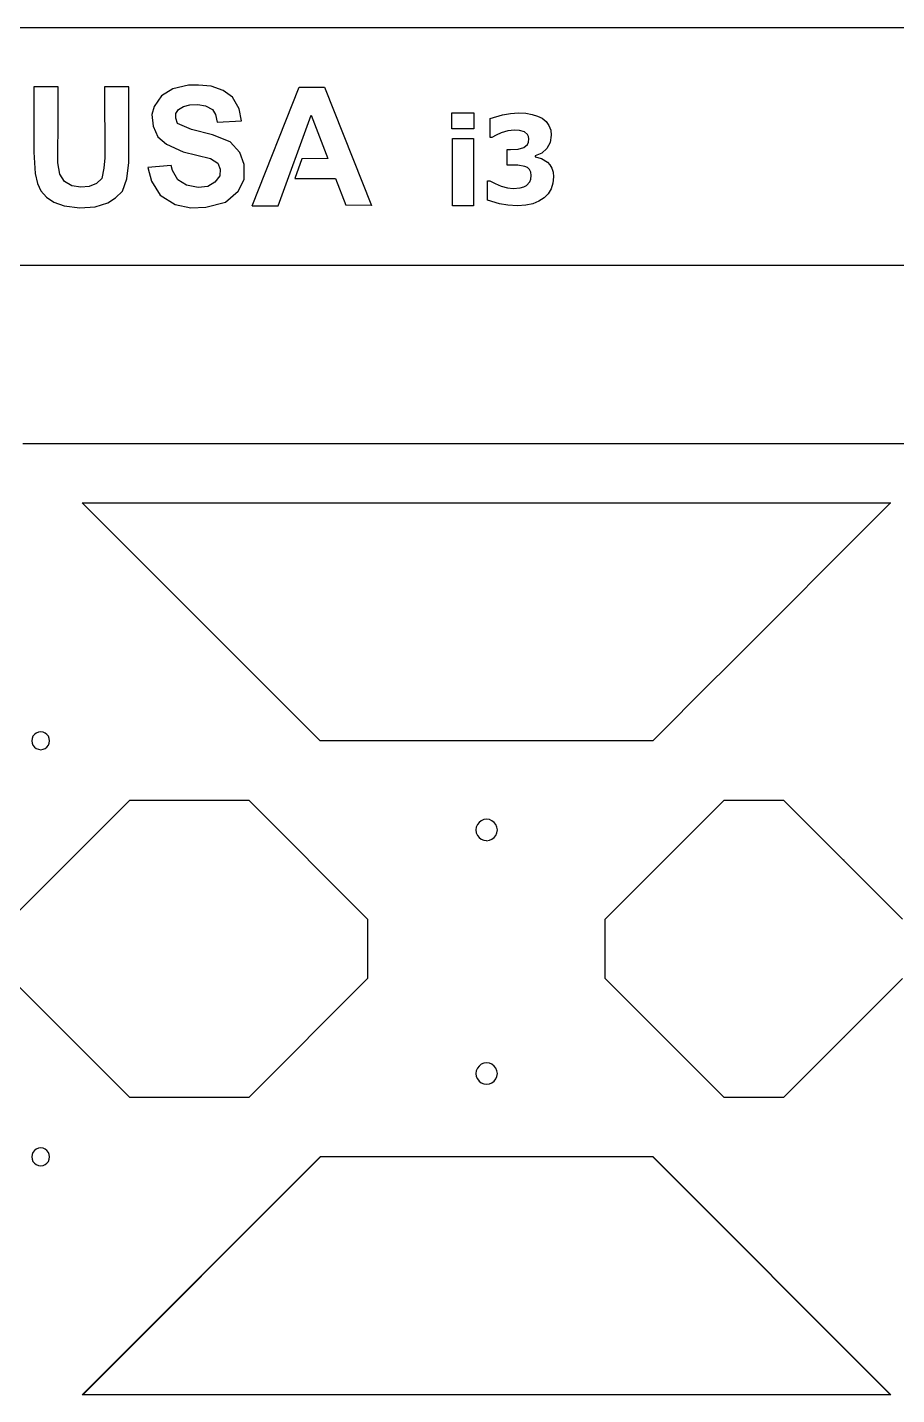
# Model space of a CAD drawing. Extents: x -200 to 421, y -75 to 295.
# Drawn here: x -107.5 to 38.7, y 65 to 295 of the extents above; entities that cross this region are included whole.
import ezdxf

# ---------------------------------------------------------------- set-up
doc = ezdxf.new("R2010")
doc.units = 0
doc.layers.get('0').update_dxf_attribs({"linetype": 'CONTINUOUS'})

# ---------------------------------------------------------------- blocks, each defined once
blk = doc.blocks.new('BLOCK_2')
at = {"color": 7}
blk.add_lwpolyline([(-2.23, 105.03), (-2.3, 105.03)], dxfattribs=at)
blk = doc.blocks.new('BLOCK_3')
at = {"color": 7}
blk.add_lwpolyline([(37.77, 65.03), (37.7, 65.03)], dxfattribs=at)
blk = doc.blocks.new('BLOCK_4')
at = {"color": 7}
blk.add_lwpolyline([(-58.23, 105.03), (-98.23, 65.03)], dxfattribs=at)
blk = doc.blocks.new('BLOCK_5')
at = {"color": 7}
blk.add_lwpolyline([(-2.23, 105.03), (37.77, 65.03)], dxfattribs=at)
blk = doc.blocks.new('BLOCK_6')
at = {"color": 7}
blk.add_lwpolyline([(-2.3, 105.03), (37.7, 65.03)], dxfattribs=at)
blk = doc.blocks.new('BLOCK_7')
at = {"color": 7}
blk.add_lwpolyline([(-58.3, 105.03), (-98.3, 65.03)], dxfattribs=at)
blk = doc.blocks.new('BLOCK_8')
at = {"color": 7}
blk.add_lwpolyline([(-98.23, 65.03), (-98.3, 65.03)], dxfattribs=at)
blk = doc.blocks.new('BLOCK_9')
at = {"color": 7}
blk.add_lwpolyline([(-58.23, 105.03), (-58.3, 105.03)], dxfattribs=at)
blk = doc.blocks.new('BLOCK_12')
at = {"color": 7}
blk.add_lwpolyline([(-195.23, 295.03), (164.77, 295.03)], dxfattribs=at)
blk = doc.blocks.new('BLOCK_22')
at = {"color": 7}
blk.add_lwpolyline([(-140.23, 255.03), (109.77, 255.03)], dxfattribs=at)
blk = doc.blocks.new('BLOCK_32')
at = {"color": 7}
blk.add_lwpolyline([(29.77, 155.03), (29.77, 154.96)], dxfattribs=at)
blk = doc.blocks.new('BLOCK_517')
at = {"color": 7}
blk.add_lwpolyline([(-29.36, 120.6), (-29.8, 120.78)], dxfattribs=at)
blk = doc.blocks.new('BLOCK_518')
at = {"color": 7}
blk.add_lwpolyline([(-29.8, 120.78), (-30.26, 120.84)], dxfattribs=at)
blk = doc.blocks.new('BLOCK_519')
at = {"color": 7}
blk.add_lwpolyline([(-32, 118.58), (-31.82, 118.14)], dxfattribs=at)
blk = doc.blocks.new('BLOCK_520')
at = {"color": 7}
blk.add_lwpolyline([(-31.53, 117.77), (-31.16, 117.48)], dxfattribs=at)
blk = doc.blocks.new('BLOCK_521')
at = {"color": 7}
blk.add_lwpolyline([(-28.46, 119.04), (-28.52, 119.51)], dxfattribs=at)
blk = doc.blocks.new('BLOCK_522')
at = {"color": 7}
blk.add_lwpolyline([(-30.26, 120.84), (-30.3, 120.84)], dxfattribs=at)
blk = doc.blocks.new('BLOCK_523')
at = {"color": 7}
blk.add_lwpolyline([(-30.73, 120.78), (-31.16, 120.6)], dxfattribs=at)
blk = doc.blocks.new('BLOCK_524')
at = {"color": 7}
blk.add_lwpolyline([(-31.53, 120.31), (-31.82, 119.94)], dxfattribs=at)
blk = doc.blocks.new('BLOCK_525')
at = {"color": 7}
blk.add_lwpolyline([(-31.82, 119.94), (-32, 119.51)], dxfattribs=at)
blk = doc.blocks.new('BLOCK_526')
at = {"color": 7}
blk.add_lwpolyline([(-28.99, 120.31), (-29.36, 120.6)], dxfattribs=at)
blk = doc.blocks.new('BLOCK_527')
at = {"color": 7}
blk.add_lwpolyline([(-28.52, 119.51), (-28.7, 119.94)], dxfattribs=at)
blk = doc.blocks.new('BLOCK_528')
at = {"color": 7}
blk.add_lwpolyline([(-31.16, 117.48), (-30.73, 117.3)], dxfattribs=at)
blk = doc.blocks.new('BLOCK_529')
at = {"color": 7}
blk.add_lwpolyline([(-30.26, 117.24), (-29.8, 117.3)], dxfattribs=at)
blk = doc.blocks.new('BLOCK_530')
at = {"color": 7}
blk.add_lwpolyline([(-29.8, 117.3), (-29.36, 117.48)], dxfattribs=at)
blk = doc.blocks.new('BLOCK_531')
at = {"color": 7}
blk.add_lwpolyline([(-29.36, 117.48), (-28.99, 117.77)], dxfattribs=at)
blk = doc.blocks.new('BLOCK_532')
at = {"color": 7}
blk.add_lwpolyline([(-28.52, 118.58), (-28.46, 119.04)], dxfattribs=at)
blk = doc.blocks.new('BLOCK_647')
at = {"color": 7}
blk.add_lwpolyline([(-32.49, 265.03), (-36.01, 265.03)], dxfattribs=at)
blk = doc.blocks.new('BLOCK_648')
at = {"color": 7}
blk.add_lwpolyline([(-36.01, 265.03), (-36.01, 276.33)], dxfattribs=at)
blk = doc.blocks.new('BLOCK_649')
at = {"color": 7}
blk.add_lwpolyline([(-36.01, 276.33), (-32.49, 276.33)], dxfattribs=at)
blk = doc.blocks.new('BLOCK_650')
at = {"color": 7}
blk.add_lwpolyline([(-32.49, 276.33), (-32.49, 265.03)], dxfattribs=at)
blk = doc.blocks.new('BLOCK_651')
at = {"color": 7}
blk.add_lwpolyline([(-32.39, 277.94), (-36.11, 277.94)], dxfattribs=at)
blk = doc.blocks.new('BLOCK_652')
at = {"color": 7}
blk.add_lwpolyline([(-36.11, 277.94), (-36.11, 280.68)], dxfattribs=at)
blk = doc.blocks.new('BLOCK_653')
at = {"color": 7}
blk.add_lwpolyline([(-36.11, 280.68), (-32.39, 280.68)], dxfattribs=at)
blk = doc.blocks.new('BLOCK_654')
at = {"color": 7}
blk.add_lwpolyline([(-32.39, 280.68), (-32.39, 277.94)], dxfattribs=at)
blk = doc.blocks.new('BLOCK_655')
at = {"color": 7}
blk.add_lwpolyline([(-18.99, 269.88), (-19.1, 268.83)], dxfattribs=at)
blk = doc.blocks.new('BLOCK_656')
at = {"color": 7}
blk.add_lwpolyline([(-19.1, 268.83), (-19.4, 267.88)], dxfattribs=at)
blk = doc.blocks.new('BLOCK_657')
at = {"color": 7}
blk.add_lwpolyline([(-19.4, 267.88), (-19.9, 267.04)], dxfattribs=at)
blk = doc.blocks.new('BLOCK_658')
at = {"color": 7}
blk.add_lwpolyline([(-19.9, 267.04), (-20.59, 266.34)], dxfattribs=at)
blk = doc.blocks.new('BLOCK_659')
at = {"color": 7}
blk.add_lwpolyline([(-20.59, 266.34), (-21.46, 265.78)], dxfattribs=at)
blk = doc.blocks.new('BLOCK_660')
at = {"color": 7}
blk.add_lwpolyline([(-21.46, 265.78), (-22.46, 265.37)], dxfattribs=at)
blk = doc.blocks.new('BLOCK_661')
at = {"color": 7}
blk.add_lwpolyline([(-22.46, 265.37), (-23.65, 265.12)], dxfattribs=at)
blk = doc.blocks.new('BLOCK_662')
at = {"color": 7}
blk.add_lwpolyline([(-23.65, 265.12), (-25.07, 265.03)], dxfattribs=at)
blk = doc.blocks.new('BLOCK_663')
at = {"color": 7}
blk.add_lwpolyline([(-25.07, 265.03), (-26.7, 265.11)], dxfattribs=at)
blk = doc.blocks.new('BLOCK_664')
at = {"color": 7}
blk.add_lwpolyline([(-26.7, 265.11), (-28.07, 265.33)], dxfattribs=at)
blk = doc.blocks.new('BLOCK_665')
at = {"color": 7}
blk.add_lwpolyline([(-28.07, 265.33), (-30.11, 265.98)], dxfattribs=at)
blk = doc.blocks.new('BLOCK_666')
at = {"color": 7}
blk.add_lwpolyline([(-30.11, 265.98), (-30.11, 269.23)], dxfattribs=at)
blk = doc.blocks.new('BLOCK_667')
at = {"color": 7}
blk.add_lwpolyline([(-30.11, 269.23), (-29.75, 269.23)], dxfattribs=at)
blk = doc.blocks.new('BLOCK_668')
at = {"color": 7}
blk.add_lwpolyline([(-29.75, 269.23), (-28.85, 268.74)], dxfattribs=at)
blk = doc.blocks.new('BLOCK_669')
at = {"color": 7}
blk.add_lwpolyline([(-28.85, 268.74), (-27.81, 268.32)], dxfattribs=at)
blk = doc.blocks.new('BLOCK_670')
at = {"color": 7}
blk.add_lwpolyline([(-27.81, 268.32), (-26.75, 268.04)], dxfattribs=at)
blk = doc.blocks.new('BLOCK_671')
at = {"color": 7}
blk.add_lwpolyline([(-26.75, 268.04), (-25.78, 267.94)], dxfattribs=at)
blk = doc.blocks.new('BLOCK_672')
at = {"color": 7}
blk.add_lwpolyline([(-25.78, 267.94), (-24.6, 268.04)], dxfattribs=at)
blk = doc.blocks.new('BLOCK_673')
at = {"color": 7}
blk.add_lwpolyline([(-24.6, 268.04), (-24.01, 268.19)], dxfattribs=at)
blk = doc.blocks.new('BLOCK_674')
at = {"color": 7}
blk.add_lwpolyline([(-24.01, 268.19), (-23.53, 268.45)], dxfattribs=at)
blk = doc.blocks.new('BLOCK_675')
at = {"color": 7}
blk.add_lwpolyline([(-23.53, 268.45), (-22.98, 269.07)], dxfattribs=at)
blk = doc.blocks.new('BLOCK_676')
at = {"color": 7}
blk.add_lwpolyline([(-22.98, 269.07), (-22.83, 269.52)], dxfattribs=at)
blk = doc.blocks.new('BLOCK_677')
at = {"color": 7}
blk.add_lwpolyline([(-22.83, 269.52), (-22.78, 270.11)], dxfattribs=at)
blk = doc.blocks.new('BLOCK_678')
at = {"color": 7}
blk.add_lwpolyline([(-22.78, 270.11), (-22.85, 270.7)], dxfattribs=at)
blk = doc.blocks.new('BLOCK_679')
at = {"color": 7}
blk.add_lwpolyline([(-22.85, 270.7), (-23.07, 271.13)], dxfattribs=at)
blk = doc.blocks.new('BLOCK_680')
at = {"color": 7}
blk.add_lwpolyline([(-23.07, 271.13), (-23.41, 271.44)], dxfattribs=at)
blk = doc.blocks.new('BLOCK_681')
at = {"color": 7}
blk.add_lwpolyline([(-23.41, 271.44), (-23.84, 271.65)], dxfattribs=at)
blk = doc.blocks.new('BLOCK_682')
at = {"color": 7}
blk.add_lwpolyline([(-23.84, 271.65), (-25, 271.84)], dxfattribs=at)
blk = doc.blocks.new('BLOCK_683')
at = {"color": 7}
blk.add_lwpolyline([(-25, 271.84), (-26.19, 271.86)], dxfattribs=at)
blk = doc.blocks.new('BLOCK_684')
at = {"color": 7}
blk.add_lwpolyline([(-26.19, 271.86), (-26.83, 271.86)], dxfattribs=at)
blk = doc.blocks.new('BLOCK_685')
at = {"color": 7}
blk.add_lwpolyline([(-26.83, 271.86), (-26.83, 274.5)], dxfattribs=at)
blk = doc.blocks.new('BLOCK_686')
at = {"color": 7}
blk.add_lwpolyline([(-26.83, 274.5), (-26.24, 274.5)], dxfattribs=at)
blk = doc.blocks.new('BLOCK_687')
at = {"color": 7}
blk.add_lwpolyline([(-26.24, 274.5), (-24.98, 274.56)], dxfattribs=at)
blk = doc.blocks.new('BLOCK_688')
at = {"color": 7}
blk.add_lwpolyline([(-24.98, 274.56), (-24, 274.8)], dxfattribs=at)
blk = doc.blocks.new('BLOCK_689')
at = {"color": 7}
blk.add_lwpolyline([(-24, 274.8), (-23.37, 275.33)], dxfattribs=at)
blk = doc.blocks.new('BLOCK_690')
at = {"color": 7}
blk.add_lwpolyline([(-23.37, 275.33), (-23.2, 275.74)], dxfattribs=at)
blk = doc.blocks.new('BLOCK_691')
at = {"color": 7}
blk.add_lwpolyline([(-23.2, 275.74), (-23.15, 276.26)], dxfattribs=at)
blk = doc.blocks.new('BLOCK_692')
at = {"color": 7}
blk.add_lwpolyline([(-23.15, 276.26), (-23.2, 276.67)], dxfattribs=at)
blk = doc.blocks.new('BLOCK_693')
at = {"color": 7}
blk.add_lwpolyline([(-23.2, 276.67), (-23.36, 277)], dxfattribs=at)
blk = doc.blocks.new('BLOCK_694')
at = {"color": 7}
blk.add_lwpolyline([(-23.36, 277), (-23.88, 277.45)], dxfattribs=at)
blk = doc.blocks.new('BLOCK_695')
at = {"color": 7}
blk.add_lwpolyline([(-23.88, 277.45), (-24.73, 277.69)], dxfattribs=at)
blk = doc.blocks.new('BLOCK_696')
at = {"color": 7}
blk.add_lwpolyline([(-24.73, 277.69), (-25.55, 277.75)], dxfattribs=at)
blk = doc.blocks.new('BLOCK_697')
at = {"color": 7}
blk.add_lwpolyline([(-25.55, 277.75), (-26.68, 277.62)], dxfattribs=at)
blk = doc.blocks.new('BLOCK_698')
at = {"color": 7}
blk.add_lwpolyline([(-26.68, 277.62), (-27.8, 277.29)], dxfattribs=at)
blk = doc.blocks.new('BLOCK_699')
at = {"color": 7}
blk.add_lwpolyline([(-27.8, 277.29), (-28.68, 276.87)], dxfattribs=at)
blk = doc.blocks.new('BLOCK_700')
at = {"color": 7}
blk.add_lwpolyline([(-28.68, 276.87), (-29.36, 276.48)], dxfattribs=at)
blk = doc.blocks.new('BLOCK_701')
at = {"color": 7}
blk.add_lwpolyline([(-29.36, 276.48), (-29.68, 276.48)], dxfattribs=at)
blk = doc.blocks.new('BLOCK_702')
at = {"color": 7}
blk.add_lwpolyline([(-29.68, 276.48), (-29.68, 279.69)], dxfattribs=at)
blk = doc.blocks.new('BLOCK_703')
at = {"color": 7}
blk.add_lwpolyline([(-29.68, 279.69), (-27.59, 280.33)], dxfattribs=at)
blk = doc.blocks.new('BLOCK_704')
at = {"color": 7}
blk.add_lwpolyline([(-27.59, 280.33), (-26.26, 280.56)], dxfattribs=at)
blk = doc.blocks.new('BLOCK_705')
at = {"color": 7}
blk.add_lwpolyline([(-26.26, 280.56), (-24.91, 280.63)], dxfattribs=at)
blk = doc.blocks.new('BLOCK_706')
at = {"color": 7}
blk.add_lwpolyline([(-24.91, 280.63), (-23.66, 280.58)], dxfattribs=at)
blk = doc.blocks.new('BLOCK_707')
at = {"color": 7}
blk.add_lwpolyline([(-23.66, 280.58), (-22.59, 280.4)], dxfattribs=at)
blk = doc.blocks.new('BLOCK_708')
at = {"color": 7}
blk.add_lwpolyline([(-22.59, 280.4), (-21.68, 280.12)], dxfattribs=at)
blk = doc.blocks.new('BLOCK_709')
at = {"color": 7}
blk.add_lwpolyline([(-21.68, 280.12), (-20.92, 279.73)], dxfattribs=at)
blk = doc.blocks.new('BLOCK_710')
at = {"color": 7}
blk.add_lwpolyline([(-20.92, 279.73), (-20.25, 279.19)], dxfattribs=at)
blk = doc.blocks.new('BLOCK_711')
at = {"color": 7}
blk.add_lwpolyline([(-20.25, 279.19), (-19.77, 278.53)], dxfattribs=at)
blk = doc.blocks.new('BLOCK_712')
at = {"color": 7}
blk.add_lwpolyline([(-19.77, 278.53), (-19.48, 277.75)], dxfattribs=at)
blk = doc.blocks.new('BLOCK_713')
at = {"color": 7}
blk.add_lwpolyline([(-19.48, 277.75), (-19.39, 276.88)], dxfattribs=at)
blk = doc.blocks.new('BLOCK_714')
at = {"color": 7}
blk.add_lwpolyline([(-19.39, 276.88), (-19.57, 275.68)], dxfattribs=at)
blk = doc.blocks.new('BLOCK_715')
at = {"color": 7}
blk.add_lwpolyline([(-19.57, 275.68), (-20.13, 274.65)], dxfattribs=at)
blk = doc.blocks.new('BLOCK_716')
at = {"color": 7}
blk.add_lwpolyline([(-20.13, 274.65), (-20.98, 273.85)], dxfattribs=at)
blk = doc.blocks.new('BLOCK_717')
at = {"color": 7}
blk.add_lwpolyline([(-20.98, 273.85), (-22.07, 273.4)], dxfattribs=at)
blk = doc.blocks.new('BLOCK_718')
at = {"color": 7}
blk.add_lwpolyline([(-22.07, 273.4), (-22.07, 273.26)], dxfattribs=at)
blk = doc.blocks.new('BLOCK_719')
at = {"color": 7}
blk.add_lwpolyline([(-22.07, 273.26), (-21.03, 272.99)], dxfattribs=at)
blk = doc.blocks.new('BLOCK_720')
at = {"color": 7}
blk.add_lwpolyline([(-21.03, 272.99), (-20.04, 272.37)], dxfattribs=at)
blk = doc.blocks.new('BLOCK_721')
at = {"color": 7}
blk.add_lwpolyline([(-20.04, 272.37), (-19.63, 271.92)], dxfattribs=at)
blk = doc.blocks.new('BLOCK_722')
at = {"color": 7}
blk.add_lwpolyline([(-19.63, 271.92), (-19.29, 271.36)], dxfattribs=at)
blk = doc.blocks.new('BLOCK_723')
at = {"color": 7}
blk.add_lwpolyline([(-19.29, 271.36), (-19.07, 270.68)], dxfattribs=at)
blk = doc.blocks.new('BLOCK_724')
at = {"color": 7}
blk.add_lwpolyline([(-19.07, 270.68), (-18.99, 269.88)], dxfattribs=at)
blk = doc.blocks.new('BLOCK_2034')
at = {"color": 7}
blk.add_lwpolyline([(-106.8, 175.03), (-106.75, 174.65)], dxfattribs=at)
blk = doc.blocks.new('BLOCK_2035')
at = {"color": 7}
blk.add_lwpolyline([(-106.05, 173.74), (-105.69, 173.59)], dxfattribs=at)
blk = doc.blocks.new('BLOCK_2036')
at = {"color": 7}
blk.add_lwpolyline([(-105.69, 173.59), (-105.3, 173.53)], dxfattribs=at)
blk = doc.blocks.new('BLOCK_2048')
at = {"color": 7}
blk.add_lwpolyline([(-106.6, 105.78), (-106.75, 105.42)], dxfattribs=at)
blk = doc.blocks.new('BLOCK_2050')
at = {"color": 7}
blk.add_lwpolyline([(-98.3, 215.03), (37.7, 215.03)], dxfattribs=at)
blk = doc.blocks.new('BLOCK_2060')
at = {"color": 7}
blk.add_lwpolyline([(-106.8, 105.03), (-106.75, 104.65)], dxfattribs=at)
blk = doc.blocks.new('BLOCK_2061')
at = {"color": 7}
blk.add_lwpolyline([(-106.75, 104.65), (-106.6, 104.28)], dxfattribs=at)
blk = doc.blocks.new('BLOCK_2064')
at = {"color": 7}
blk.add_lwpolyline([(-103.85, 175.42), (-104, 175.78)], dxfattribs=at)
blk = doc.blocks.new('BLOCK_2065')
at = {"color": 7}
blk.add_lwpolyline([(-104, 175.78), (-104.24, 176.1)], dxfattribs=at)
blk = doc.blocks.new('BLOCK_2070')
at = {"color": 7}
blk.add_lwpolyline([(-106.36, 176.1), (-106.6, 175.78)], dxfattribs=at)
blk = doc.blocks.new('BLOCK_2071')
at = {"color": 7}
blk.add_lwpolyline([(-106.6, 175.78), (-106.75, 175.42)], dxfattribs=at)
blk = doc.blocks.new('BLOCK_2072')
at = {"color": 7}
blk.add_lwpolyline([(-106.75, 175.42), (-106.8, 175.03)], dxfattribs=at)
blk = doc.blocks.new('BLOCK_2073')
at = {"color": 7}
blk.add_lwpolyline([(-104, 104.28), (-103.85, 104.65)], dxfattribs=at)
blk = doc.blocks.new('BLOCK_2081')
at = {"color": 7}
blk.add_lwpolyline([(-104.24, 173.97), (-104, 174.28)], dxfattribs=at)
blk = doc.blocks.new('BLOCK_2082')
at = {"color": 7}
blk.add_lwpolyline([(-104, 174.28), (-103.85, 174.65)], dxfattribs=at)
blk = doc.blocks.new('BLOCK_2086')
at = {"color": 7}
blk.add_lwpolyline([(-105.3, 103.53), (-104.91, 103.59)], dxfattribs=at)
blk = doc.blocks.new('BLOCK_2087')
at = {"color": 7}
blk.add_lwpolyline([(-50.3, 145.03), (-50.3, 135.03)], dxfattribs=at)
blk = doc.blocks.new('BLOCK_2092')
at = {"color": 7}
blk.add_lwpolyline([(-105.69, 103.59), (-105.3, 103.53)], dxfattribs=at)
blk = doc.blocks.new('BLOCK_2112')
at = {"color": 7}
blk.add_lwpolyline([(-104.55, 176.33), (-104.91, 176.48)], dxfattribs=at)
blk = doc.blocks.new('BLOCK_2114')
at = {"color": 7}
blk.add_lwpolyline([(-108.3, 225.03), (47.7, 225.03)], dxfattribs=at)
blk = doc.blocks.new('BLOCK_2115')
at = {"color": 7}
blk.add_lwpolyline([(-106.36, 173.97), (-106.05, 173.74)], dxfattribs=at)
blk = doc.blocks.new('BLOCK_2136')
at = {"color": 7}
blk.add_lwpolyline([(-70.3, 165.03), (-50.3, 145.03)], dxfattribs=at)
blk = doc.blocks.new('BLOCK_2149')
at = {"color": 7}
blk.add_lwpolyline([(-104.55, 173.74), (-104.24, 173.97)], dxfattribs=at)
blk = doc.blocks.new('BLOCK_2163')
at = {"color": 7}
blk.add_lwpolyline([(-106.05, 103.74), (-105.69, 103.59)], dxfattribs=at)
blk = doc.blocks.new('BLOCK_2171')
at = {"color": 7}
blk.add_lwpolyline([(-103.85, 105.42), (-104, 105.78)], dxfattribs=at)
blk = doc.blocks.new('BLOCK_2176')
at = {"color": 7}
blk.add_lwpolyline([(-103.85, 174.65), (-103.8, 175.03)], dxfattribs=at)
blk = doc.blocks.new('BLOCK_2178')
at = {"color": 7}
blk.add_lwpolyline([(-70.3, 115.03), (-90.3, 115.03)], dxfattribs=at)
blk = doc.blocks.new('BLOCK_2179')
at = {"color": 7}
blk.add_lwpolyline([(-106.75, 105.42), (-106.8, 105.03)], dxfattribs=at)
blk = doc.blocks.new('BLOCK_2185')
at = {"color": 7}
blk.add_lwpolyline([(-104.91, 103.59), (-104.55, 103.74)], dxfattribs=at)
blk = doc.blocks.new('BLOCK_2186')
at = {"color": 7}
blk.add_lwpolyline([(-104.55, 103.74), (-104.24, 103.97)], dxfattribs=at)
blk = doc.blocks.new('BLOCK_2187')
at = {"color": 7}
blk.add_lwpolyline([(-104.24, 103.97), (-104, 104.28)], dxfattribs=at)
blk = doc.blocks.new('BLOCK_2200')
at = {"color": 7}
blk.add_lwpolyline([(-106.36, 103.97), (-106.05, 103.74)], dxfattribs=at)
blk = doc.blocks.new('BLOCK_2204')
at = {"color": 7}
blk.add_lwpolyline([(-103.8, 105.03), (-103.85, 105.42)], dxfattribs=at)
blk = doc.blocks.new('BLOCK_2205')
at = {"color": 7}
blk.add_lwpolyline([(-104.24, 106.1), (-104.55, 106.33)], dxfattribs=at)
blk = doc.blocks.new('BLOCK_2207')
at = {"color": 7}
blk.add_lwpolyline([(-104.91, 106.48), (-105.3, 106.53)], dxfattribs=at)
blk = doc.blocks.new('BLOCK_2221')
at = {"color": 7}
blk.add_lwpolyline([(-105.69, 106.48), (-106.05, 106.33)], dxfattribs=at)
blk = doc.blocks.new('BLOCK_2222')
at = {"color": 7}
blk.add_lwpolyline([(-106.05, 106.33), (-106.36, 106.1)], dxfattribs=at)
blk = doc.blocks.new('BLOCK_2226')
at = {"color": 7}
blk.add_lwpolyline([(-30.3, 117.25), (-30.26, 117.24)], dxfattribs=at)
blk = doc.blocks.new('BLOCK_2232')
at = {"color": 7}
blk.add_lwpolyline([(-30.73, 158.28), (-30.3, 158.23)], dxfattribs=at)
blk = doc.blocks.new('BLOCK_2233')
at = {"color": 7}
blk.add_lwpolyline([(-28.52, 159.56), (-28.46, 160.02)], dxfattribs=at)
blk = doc.blocks.new('BLOCK_2234')
at = {"color": 7}
blk.add_lwpolyline([(-31.53, 161.29), (-31.82, 160.92)], dxfattribs=at)
blk = doc.blocks.new('BLOCK_2235')
at = {"color": 7}
blk.add_lwpolyline([(-31.82, 160.92), (-32, 160.49)], dxfattribs=at)
blk = doc.blocks.new('BLOCK_2236')
at = {"color": 7}
blk.add_lwpolyline([(-31.82, 159.12), (-31.53, 158.75)], dxfattribs=at)
blk = doc.blocks.new('BLOCK_2237')
at = {"color": 7}
blk.add_lwpolyline([(-29.8, 161.76), (-30.26, 161.82)], dxfattribs=at)
blk = doc.blocks.new('BLOCK_2238')
at = {"color": 7}
blk.add_lwpolyline([(-30.3, 161.82), (-30.73, 161.76)], dxfattribs=at)
blk = doc.blocks.new('BLOCK_2358')
at = {"color": 7}
blk.add_lwpolyline([(9.7, 187.03), (7.7, 185.03)], dxfattribs=at)
blk = doc.blocks.new('BLOCK_2359')
at = {"color": 7}
blk.add_lwpolyline([(7.7, 185.03), (-2.3, 175.03)], dxfattribs=at)
blk = doc.blocks.new('BLOCK_2360')
at = {"color": 7}
blk.add_lwpolyline([(37.7, 215.03), (9.7, 187.03)], dxfattribs=at)
blk = doc.blocks.new('BLOCK_2361')
at = {"color": 7}
blk.add_lwpolyline([(-2.23, 175.03), (-2.3, 175.03)], dxfattribs=at)
blk = doc.blocks.new('BLOCK_2362')
at = {"color": 7}
blk.add_lwpolyline([(-2.3, 175.03), (-58.3, 175.03)], dxfattribs=at)
blk = doc.blocks.new('BLOCK_2363')
at = {"color": 7}
blk.add_lwpolyline([(-98.3, 215.03), (-58.3, 175.03)], dxfattribs=at)
blk = doc.blocks.new('BLOCK_2364')
at = {"color": 7}
blk.add_lwpolyline([(-50.3, 135.03), (-70.3, 115.03)], dxfattribs=at)
blk = doc.blocks.new('BLOCK_2365')
at = {"color": 7}
blk.add_lwpolyline([(-70.3, 165.03), (-70.23, 165.03)], dxfattribs=at)
blk = doc.blocks.new('BLOCK_2366')
at = {"color": 7}
blk.add_lwpolyline([(-110.3, 145.03), (-90.3, 165.03)], dxfattribs=at)
blk = doc.blocks.new('BLOCK_2367')
at = {"color": 7}
blk.add_lwpolyline([(-90.3, 165.03), (-70.3, 165.03)], dxfattribs=at)
blk = doc.blocks.new('BLOCK_2368')
at = {"color": 7}
blk.add_lwpolyline([(-90.3, 115.03), (-110.3, 135.03)], dxfattribs=at)
blk = doc.blocks.new('BLOCK_2370')
at = {"color": 7}
blk.add_lwpolyline([(-10.3, 135.03), (-10.3, 145.03)], dxfattribs=at)
blk = doc.blocks.new('BLOCK_2371')
at = {"color": 7}
blk.add_lwpolyline([(29.77, 154.96), (39.7, 145.03)], dxfattribs=at)
blk = doc.blocks.new('BLOCK_2372')
at = {"color": 7}
blk.add_lwpolyline([(19.7, 165.03), (29.77, 154.96)], dxfattribs=at)
blk = doc.blocks.new('BLOCK_2373')
at = {"color": 7}
blk.add_lwpolyline([(39.7, 135.03), (29.77, 125.11)], dxfattribs=at)
blk = doc.blocks.new('BLOCK_2374')
at = {"color": 7}
blk.add_lwpolyline([(9.7, 115.03), (-10.3, 135.03)], dxfattribs=at)
blk = doc.blocks.new('BLOCK_2375')
at = {"color": 7}
blk.add_lwpolyline([(-10.3, 145.03), (9.7, 165.03)], dxfattribs=at)
blk = doc.blocks.new('BLOCK_2376')
at = {"color": 7}
blk.add_lwpolyline([(29.77, 125.11), (19.7, 115.03)], dxfattribs=at)
blk = doc.blocks.new('BLOCK_2377')
at = {"color": 7}
blk.add_lwpolyline([(9.7, 165.03), (19.7, 165.03)], dxfattribs=at)
blk = doc.blocks.new('BLOCK_2378')
at = {"color": 7}
blk.add_lwpolyline([(29.77, 125.11), (29.77, 125.03)], dxfattribs=at)
blk = doc.blocks.new('BLOCK_2379')
at = {"color": 7}
blk.add_lwpolyline([(19.7, 115.03), (9.7, 115.03)], dxfattribs=at)
blk = doc.blocks.new('BLOCK_2380')
at = {"color": 7}
blk.add_lwpolyline([(37.7, 65.03), (-98.23, 65.03)], dxfattribs=at)
blk = doc.blocks.new('BLOCK_2381')
at = {"color": 7}
blk.add_lwpolyline([(-2.3, 105.03), (-58.23, 105.03)], dxfattribs=at)
blk = doc.blocks.new('BLOCK_2382')
at = {"color": 7}
blk.add_lwpolyline([(37.7, 215.03), (37.77, 215.03)], dxfattribs=at)
blk = doc.blocks.new('BLOCK_2446')
at = {"color": 7}
blk.add_lwpolyline([(-30.73, 161.76), (-31.16, 161.58)], dxfattribs=at)
blk = doc.blocks.new('BLOCK_2447')
at = {"color": 7}
blk.add_lwpolyline([(-28.99, 161.29), (-29.36, 161.58)], dxfattribs=at)
blk = doc.blocks.new('BLOCK_2448')
at = {"color": 7}
blk.add_lwpolyline([(-32.06, 160.02), (-32, 159.55)], dxfattribs=at)
blk = doc.blocks.new('BLOCK_2449')
at = {"color": 7}
blk.add_lwpolyline([(-31.16, 161.58), (-31.53, 161.29)], dxfattribs=at)
blk = doc.blocks.new('BLOCK_2450')
at = {"color": 7}
blk.add_lwpolyline([(-30.26, 161.82), (-30.3, 161.82)], dxfattribs=at)
blk = doc.blocks.new('BLOCK_2451')
at = {"color": 7}
blk.add_lwpolyline([(-32, 119.51), (-32.06, 119.04)], dxfattribs=at)
blk = doc.blocks.new('BLOCK_2452')
at = {"color": 7}
blk.add_lwpolyline([(-28.7, 118.14), (-28.52, 118.58)], dxfattribs=at)
blk = doc.blocks.new('BLOCK_2453')
at = {"color": 7}
blk.add_lwpolyline([(-28.99, 117.77), (-28.7, 118.14)], dxfattribs=at)
blk = doc.blocks.new('BLOCK_2454')
at = {"color": 7}
blk.add_lwpolyline([(-30.73, 117.3), (-30.3, 117.25)], dxfattribs=at)
blk = doc.blocks.new('BLOCK_2455')
at = {"color": 7}
blk.add_lwpolyline([(-28.7, 119.94), (-28.99, 120.31)], dxfattribs=at)
blk = doc.blocks.new('BLOCK_2456')
at = {"color": 7}
blk.add_lwpolyline([(-30.3, 158.23), (-30.26, 158.22)], dxfattribs=at)
blk = doc.blocks.new('BLOCK_2457')
at = {"color": 7}
blk.add_lwpolyline([(-31.16, 120.6), (-31.53, 120.31)], dxfattribs=at)
blk = doc.blocks.new('BLOCK_2458')
at = {"color": 7}
blk.add_lwpolyline([(-31.82, 118.14), (-31.53, 117.77)], dxfattribs=at)
blk = doc.blocks.new('BLOCK_2459')
at = {"color": 7}
blk.add_lwpolyline([(-32.06, 119.04), (-32, 118.58)], dxfattribs=at)
blk = doc.blocks.new('BLOCK_2460')
at = {"color": 7}
blk.add_lwpolyline([(-28.99, 158.75), (-28.7, 159.12)], dxfattribs=at)
blk = doc.blocks.new('BLOCK_2461')
at = {"color": 7}
blk.add_lwpolyline([(-29.36, 158.46), (-28.99, 158.75)], dxfattribs=at)
blk = doc.blocks.new('BLOCK_2462')
at = {"color": 7}
blk.add_lwpolyline([(-29.8, 158.28), (-29.36, 158.46)], dxfattribs=at)
blk = doc.blocks.new('BLOCK_2463')
at = {"color": 7}
blk.add_lwpolyline([(-30.26, 158.22), (-29.8, 158.28)], dxfattribs=at)
blk = doc.blocks.new('BLOCK_2464')
at = {"color": 7}
blk.add_lwpolyline([(-31.16, 158.46), (-30.73, 158.28)], dxfattribs=at)
blk = doc.blocks.new('BLOCK_2465')
at = {"color": 7}
blk.add_lwpolyline([(-31.53, 158.75), (-31.16, 158.46)], dxfattribs=at)
blk = doc.blocks.new('BLOCK_2466')
at = {"color": 7}
blk.add_lwpolyline([(-28.7, 160.92), (-28.99, 161.29)], dxfattribs=at)
blk = doc.blocks.new('BLOCK_2467')
at = {"color": 7}
blk.add_lwpolyline([(-28.52, 160.49), (-28.7, 160.92)], dxfattribs=at)
blk = doc.blocks.new('BLOCK_2468')
at = {"color": 7}
blk.add_lwpolyline([(-28.46, 160.02), (-28.52, 160.49)], dxfattribs=at)
blk = doc.blocks.new('BLOCK_2469')
at = {"color": 7}
blk.add_lwpolyline([(-29.36, 161.58), (-29.8, 161.76)], dxfattribs=at)
blk = doc.blocks.new('BLOCK_2470')
at = {"color": 7}
blk.add_lwpolyline([(-28.7, 159.12), (-28.52, 159.56)], dxfattribs=at)
blk = doc.blocks.new('BLOCK_2471')
at = {"color": 7}
blk.add_lwpolyline([(-30.3, 120.84), (-30.73, 120.78)], dxfattribs=at)
blk = doc.blocks.new('BLOCK_2472')
at = {"color": 7}
blk.add_lwpolyline([(-32, 160.49), (-32.06, 160.02)], dxfattribs=at)
blk = doc.blocks.new('BLOCK_2473')
at = {"color": 7}
blk.add_lwpolyline([(-32, 159.55), (-31.82, 159.12)], dxfattribs=at)
blk = doc.blocks.new('BLOCK_2474')
at = {"color": 7}
blk.add_lwpolyline([(-105.69, 176.48), (-106.05, 176.33)], dxfattribs=at)
blk = doc.blocks.new('BLOCK_2475')
at = {"color": 7}
blk.add_lwpolyline([(-106.05, 176.33), (-106.36, 176.1)], dxfattribs=at)
blk = doc.blocks.new('BLOCK_2477')
at = {"color": 7}
blk.add_lwpolyline([(-106.75, 174.65), (-106.6, 174.28)], dxfattribs=at)
blk = doc.blocks.new('BLOCK_2482')
at = {"color": 7}
blk.add_lwpolyline([(-104.91, 176.48), (-105.3, 176.53)], dxfattribs=at)
blk = doc.blocks.new('BLOCK_2485')
at = {"color": 7}
blk.add_lwpolyline([(-104.24, 176.1), (-104.55, 176.33)], dxfattribs=at)
blk = doc.blocks.new('BLOCK_2488')
at = {"color": 7}
blk.add_lwpolyline([(-106.6, 174.28), (-106.36, 173.97)], dxfattribs=at)
blk = doc.blocks.new('BLOCK_2489')
at = {"color": 7}
blk.add_lwpolyline([(-104.91, 173.59), (-104.55, 173.74)], dxfattribs=at)
blk = doc.blocks.new('BLOCK_2493')
at = {"color": 7}
blk.add_lwpolyline([(-105.3, 176.53), (-105.69, 176.48)], dxfattribs=at)
blk = doc.blocks.new('BLOCK_2497')
at = {"color": 7}
blk.add_lwpolyline([(-105.3, 173.53), (-104.91, 173.59)], dxfattribs=at)
blk = doc.blocks.new('BLOCK_2518')
at = {"color": 7}
blk.add_lwpolyline([(-103.8, 175.03), (-103.85, 175.42)], dxfattribs=at)
blk = doc.blocks.new('BLOCK_2541')
at = {"color": 7}
blk.add_lwpolyline([(-103.85, 104.65), (-103.8, 105.03)], dxfattribs=at)
blk = doc.blocks.new('BLOCK_2545')
at = {"color": 7}
blk.add_lwpolyline([(-105.3, 106.53), (-105.69, 106.48)], dxfattribs=at)
blk = doc.blocks.new('BLOCK_2549')
at = {"color": 7}
blk.add_lwpolyline([(-104, 105.78), (-104.24, 106.1)], dxfattribs=at)
blk = doc.blocks.new('BLOCK_2551')
at = {"color": 7}
blk.add_lwpolyline([(-106.36, 106.1), (-106.6, 105.78)], dxfattribs=at)
blk = doc.blocks.new('BLOCK_2556')
at = {"color": 7}
blk.add_lwpolyline([(-106.6, 104.28), (-106.36, 103.97)], dxfattribs=at)
blk = doc.blocks.new('BLOCK_2557')
at = {"color": 7}
blk.add_lwpolyline([(-104.55, 106.33), (-104.91, 106.48)], dxfattribs=at)
blk = doc.blocks.new('BLOCK_2638')
at = {"color": 7}
blk.add_lwpolyline([(-81.31, 274.09), (-76.74, 272.98)], dxfattribs=at)
blk = doc.blocks.new('BLOCK_2639')
at = {"color": 7}
blk.add_lwpolyline([(-76.74, 272.98), (-75.47, 272.21)], dxfattribs=at)
blk = doc.blocks.new('BLOCK_2640')
at = {"color": 7}
blk.add_lwpolyline([(-75.47, 272.21), (-75.12, 271.2)], dxfattribs=at)
blk = doc.blocks.new('BLOCK_2641')
at = {"color": 7}
blk.add_lwpolyline([(-75.12, 271.2), (-75.17, 270.03)], dxfattribs=at)
blk = doc.blocks.new('BLOCK_2642')
at = {"color": 7}
blk.add_lwpolyline([(-75.17, 270.03), (-75.98, 268.97)], dxfattribs=at)
blk = doc.blocks.new('BLOCK_2643')
at = {"color": 7}
blk.add_lwpolyline([(-75.98, 268.97), (-77.2, 268.26)], dxfattribs=at)
blk = doc.blocks.new('BLOCK_2644')
at = {"color": 7}
blk.add_lwpolyline([(-77.2, 268.26), (-78.82, 268.1)], dxfattribs=at)
blk = doc.blocks.new('BLOCK_2645')
at = {"color": 7}
blk.add_lwpolyline([(-78.82, 268.1), (-80.75, 268.46)], dxfattribs=at)
blk = doc.blocks.new('BLOCK_2646')
at = {"color": 7}
blk.add_lwpolyline([(-80.75, 268.46), (-82.22, 269.37)], dxfattribs=at)
blk = doc.blocks.new('BLOCK_2647')
at = {"color": 7}
blk.add_lwpolyline([(-82.22, 269.37), (-83.14, 270.95)], dxfattribs=at)
blk = doc.blocks.new('BLOCK_2648')
at = {"color": 7}
blk.add_lwpolyline([(-83.14, 270.95), (-83.34, 271.81)], dxfattribs=at)
blk = doc.blocks.new('BLOCK_2649')
at = {"color": 7}
blk.add_lwpolyline([(-83.34, 271.81), (-87.25, 271.45)], dxfattribs=at)
blk = doc.blocks.new('BLOCK_2663')
at = {"color": 7}
blk.add_lwpolyline([(-94.52, 273.08), (-94.65, 271.37)], dxfattribs=at)
blk = doc.blocks.new('BLOCK_2664')
at = {"color": 7}
blk.add_lwpolyline([(-94.65, 271.37), (-95.01, 269.63)], dxfattribs=at)
blk = doc.blocks.new('BLOCK_2665')
at = {"color": 7}
blk.add_lwpolyline([(-95.01, 269.63), (-95.92, 268.75)], dxfattribs=at)
blk = doc.blocks.new('BLOCK_2666')
at = {"color": 7}
blk.add_lwpolyline([(-95.92, 268.75), (-97.12, 268.24)], dxfattribs=at)
blk = doc.blocks.new('BLOCK_2667')
at = {"color": 7}
blk.add_lwpolyline([(-97.12, 268.24), (-98.56, 268.14)], dxfattribs=at)
blk = doc.blocks.new('BLOCK_2668')
at = {"color": 7}
blk.add_lwpolyline([(-98.56, 268.14), (-100.06, 268.38)], dxfattribs=at)
blk = doc.blocks.new('BLOCK_2669')
at = {"color": 7}
blk.add_lwpolyline([(-100.06, 268.38), (-101.28, 269.12)], dxfattribs=at)
blk = doc.blocks.new('BLOCK_2670')
at = {"color": 7}
blk.add_lwpolyline([(-101.28, 269.12), (-102.09, 270.34)], dxfattribs=at)
blk = doc.blocks.new('BLOCK_2671')
at = {"color": 7}
blk.add_lwpolyline([(-102.09, 270.34), (-102.41, 272.25)], dxfattribs=at)
blk = doc.blocks.new('BLOCK_2672')
at = {"color": 7}
blk.add_lwpolyline([(-102.41, 272.25), (-102.38, 280.21)], dxfattribs=at)
blk = doc.blocks.new('BLOCK_2673')
at = {"color": 7}
blk.add_lwpolyline([(-102.38, 280.21), (-102.38, 285.03)], dxfattribs=at)
blk = doc.blocks.new('BLOCK_2674')
at = {"color": 7}
blk.add_lwpolyline([(-102.38, 285.03), (-106.43, 285.03)], dxfattribs=at)
blk = doc.blocks.new('BLOCK_2675')
at = {"color": 7}
blk.add_lwpolyline([(-69.69, 265.01), (-61.82, 284.95)], dxfattribs=at)
blk = doc.blocks.new('BLOCK_2676')
at = {"color": 7}
blk.add_lwpolyline([(-76.39, 276.93), (-79.94, 277.85)], dxfattribs=at)
blk = doc.blocks.new('BLOCK_2677')
at = {"color": 7}
blk.add_lwpolyline([(-79.94, 277.85), (-82.27, 278.86)], dxfattribs=at)
blk = doc.blocks.new('BLOCK_2678')
at = {"color": 7}
blk.add_lwpolyline([(-82.27, 278.86), (-82.58, 279.78)], dxfattribs=at)
blk = doc.blocks.new('BLOCK_2679')
at = {"color": 7}
blk.add_lwpolyline([(-82.58, 279.78), (-82.57, 280.54)], dxfattribs=at)
blk = doc.blocks.new('BLOCK_2680')
at = {"color": 7}
blk.add_lwpolyline([(-82.57, 280.54), (-82.1, 281.24)], dxfattribs=at)
blk = doc.blocks.new('BLOCK_2681')
at = {"color": 7}
blk.add_lwpolyline([(-82.1, 281.24), (-81.25, 281.74)], dxfattribs=at)
blk = doc.blocks.new('BLOCK_2682')
at = {"color": 7}
blk.add_lwpolyline([(-81.25, 281.74), (-80.22, 282.01)], dxfattribs=at)
blk = doc.blocks.new('BLOCK_2683')
at = {"color": 7}
blk.add_lwpolyline([(-80.22, 282.01), (-78.84, 282.07)], dxfattribs=at)
blk = doc.blocks.new('BLOCK_2684')
at = {"color": 7}
blk.add_lwpolyline([(-78.84, 282.07), (-77.55, 281.86)], dxfattribs=at)
blk = doc.blocks.new('BLOCK_2685')
at = {"color": 7}
blk.add_lwpolyline([(-77.55, 281.86), (-76.4, 281.21)], dxfattribs=at)
blk = doc.blocks.new('BLOCK_2686')
at = {"color": 7}
blk.add_lwpolyline([(-76.4, 281.21), (-75.88, 280.36)], dxfattribs=at)
blk = doc.blocks.new('BLOCK_2687')
at = {"color": 7}
blk.add_lwpolyline([(-75.88, 280.36), (-75.58, 279.07)], dxfattribs=at)
blk = doc.blocks.new('BLOCK_2688')
at = {"color": 7}
blk.add_lwpolyline([(-75.58, 279.07), (-71.51, 279.32)], dxfattribs=at)
blk = doc.blocks.new('BLOCK_2689')
at = {"color": 7}
blk.add_lwpolyline([(-73.04, 283.28), (-74.61, 284.39)], dxfattribs=at)
blk = doc.blocks.new('BLOCK_2690')
at = {"color": 7}
blk.add_lwpolyline([(-74.61, 284.39), (-76.64, 285.16)], dxfattribs=at)
blk = doc.blocks.new('BLOCK_2691')
at = {"color": 7}
blk.add_lwpolyline([(-76.64, 285.16), (-78.77, 285.31)], dxfattribs=at)
blk = doc.blocks.new('BLOCK_2692')
at = {"color": 7}
blk.add_lwpolyline([(-78.77, 285.31), (-80.45, 285.31)], dxfattribs=at)
blk = doc.blocks.new('BLOCK_2693')
at = {"color": 7}
blk.add_lwpolyline([(-80.45, 285.31), (-83.09, 284.7)], dxfattribs=at)
blk = doc.blocks.new('BLOCK_2694')
at = {"color": 7}
blk.add_lwpolyline([(-83.09, 284.7), (-84.96, 283.53)], dxfattribs=at)
blk = doc.blocks.new('BLOCK_2695')
at = {"color": 7}
blk.add_lwpolyline([(-84.96, 283.53), (-86.18, 281.71)], dxfattribs=at)
blk = doc.blocks.new('BLOCK_2696')
at = {"color": 7}
blk.add_lwpolyline([(-86.18, 281.71), (-86.59, 280.39)], dxfattribs=at)
blk = doc.blocks.new('BLOCK_2697')
at = {"color": 7}
blk.add_lwpolyline([(-86.59, 280.39), (-86.38, 278.41)], dxfattribs=at)
blk = doc.blocks.new('BLOCK_2698')
at = {"color": 7}
blk.add_lwpolyline([(-86.38, 278.41), (-85.57, 276.63)], dxfattribs=at)
blk = doc.blocks.new('BLOCK_2699')
at = {"color": 7}
blk.add_lwpolyline([(-85.57, 276.63), (-84.15, 275.36)], dxfattribs=at)
blk = doc.blocks.new('BLOCK_2700')
at = {"color": 7}
blk.add_lwpolyline([(-84.15, 275.36), (-81.31, 274.09)], dxfattribs=at)
blk = doc.blocks.new('BLOCK_2701')
at = {"color": 7}
blk.add_lwpolyline([(-103.09, 265.63), (-101.35, 264.99)], dxfattribs=at)
blk = doc.blocks.new('BLOCK_2702')
at = {"color": 7}
blk.add_lwpolyline([(-101.35, 264.99), (-98.73, 264.65)], dxfattribs=at)
blk = doc.blocks.new('BLOCK_2703')
at = {"color": 7}
blk.add_lwpolyline([(-98.73, 264.65), (-96.12, 264.85)], dxfattribs=at)
blk = doc.blocks.new('BLOCK_2704')
at = {"color": 7}
blk.add_lwpolyline([(-96.12, 264.85), (-94.01, 265.51)], dxfattribs=at)
blk = doc.blocks.new('BLOCK_2705')
at = {"color": 7}
blk.add_lwpolyline([(-94.01, 265.51), (-92.69, 266.36)], dxfattribs=at)
blk = doc.blocks.new('BLOCK_2706')
at = {"color": 7}
blk.add_lwpolyline([(-92.69, 266.36), (-91.54, 267.49)], dxfattribs=at)
blk = doc.blocks.new('BLOCK_2707')
at = {"color": 7}
blk.add_lwpolyline([(-91.54, 267.49), (-90.8, 269.53)], dxfattribs=at)
blk = doc.blocks.new('BLOCK_2708')
at = {"color": 7}
blk.add_lwpolyline([(-90.8, 269.53), (-90.46, 272.3)], dxfattribs=at)
blk = doc.blocks.new('BLOCK_2709')
at = {"color": 7}
blk.add_lwpolyline([(-90.46, 272.3), (-90.46, 276.22)], dxfattribs=at)
blk = doc.blocks.new('BLOCK_2710')
at = {"color": 7}
blk.add_lwpolyline([(-90.46, 276.22), (-90.49, 285.03)], dxfattribs=at)
blk = doc.blocks.new('BLOCK_2711')
at = {"color": 7}
blk.add_lwpolyline([(-90.49, 285.03), (-94.55, 285.03)], dxfattribs=at)
blk = doc.blocks.new('BLOCK_2712')
at = {"color": 7}
blk.add_lwpolyline([(-94.55, 285.03), (-94.52, 273.08)], dxfattribs=at)
blk = doc.blocks.new('BLOCK_2736')
at = {"color": 7}
blk.add_lwpolyline([(-61.82, 284.95), (-57.56, 284.95)], dxfattribs=at)
blk = doc.blocks.new('BLOCK_2737')
at = {"color": 7}
blk.add_lwpolyline([(-57.56, 284.95), (-49.64, 265.06)], dxfattribs=at)
blk = doc.blocks.new('BLOCK_2738')
at = {"color": 7}
blk.add_lwpolyline([(-49.64, 265.06), (-53.95, 265.11)], dxfattribs=at)
blk = doc.blocks.new('BLOCK_2739')
at = {"color": 7}
blk.add_lwpolyline([(-69.69, 265.01), (-65.32, 265.01)], dxfattribs=at)
blk = doc.blocks.new('BLOCK_2740')
at = {"color": 7}
blk.add_lwpolyline([(-65.32, 265.01), (-59.79, 280.28)], dxfattribs=at)
blk = doc.blocks.new('BLOCK_2741')
at = {"color": 7}
blk.add_lwpolyline([(-59.79, 280.28), (-57, 272.98)], dxfattribs=at)
blk = doc.blocks.new('BLOCK_2742')
at = {"color": 7}
blk.add_lwpolyline([(-57, 272.98), (-61.36, 272.93)], dxfattribs=at)
blk = doc.blocks.new('BLOCK_2743')
at = {"color": 7}
blk.add_lwpolyline([(-61.36, 272.93), (-62.53, 269.63)], dxfattribs=at)
blk = doc.blocks.new('BLOCK_2744')
at = {"color": 7}
blk.add_lwpolyline([(-62.53, 269.63), (-55.68, 269.63)], dxfattribs=at)
blk = doc.blocks.new('BLOCK_2745')
at = {"color": 7}
blk.add_lwpolyline([(-55.68, 269.63), (-53.95, 265.11)], dxfattribs=at)
blk = doc.blocks.new('BLOCK_2746')
at = {"color": 7}
blk.add_lwpolyline([(-71.51, 279.32), (-71.92, 281.3)], dxfattribs=at)
blk = doc.blocks.new('BLOCK_2747')
at = {"color": 7}
blk.add_lwpolyline([(-71.92, 281.3), (-73.04, 283.28)], dxfattribs=at)
blk = doc.blocks.new('BLOCK_2748')
at = {"color": 7}
blk.add_lwpolyline([(-87.25, 271.45), (-86.64, 269.17)], dxfattribs=at)
blk = doc.blocks.new('BLOCK_2749')
at = {"color": 7}
blk.add_lwpolyline([(-86.64, 269.17), (-85.17, 266.78)], dxfattribs=at)
blk = doc.blocks.new('BLOCK_2750')
at = {"color": 7}
blk.add_lwpolyline([(-85.17, 266.78), (-82.68, 265.26)], dxfattribs=at)
blk = doc.blocks.new('BLOCK_2751')
at = {"color": 7}
blk.add_lwpolyline([(-82.68, 265.26), (-80.04, 264.7)], dxfattribs=at)
blk = doc.blocks.new('BLOCK_2752')
at = {"color": 7}
blk.add_lwpolyline([(-80.04, 264.7), (-77.5, 264.81)], dxfattribs=at)
blk = doc.blocks.new('BLOCK_2753')
at = {"color": 7}
blk.add_lwpolyline([(-77.5, 264.81), (-74.2, 265.62)], dxfattribs=at)
blk = doc.blocks.new('BLOCK_2754')
at = {"color": 7}
blk.add_lwpolyline([(-74.2, 265.62), (-72.07, 267.5)], dxfattribs=at)
blk = doc.blocks.new('BLOCK_2755')
at = {"color": 7}
blk.add_lwpolyline([(-72.07, 267.5), (-71.06, 269.42)], dxfattribs=at)
blk = doc.blocks.new('BLOCK_2756')
at = {"color": 7}
blk.add_lwpolyline([(-71.06, 269.42), (-71.06, 271.96)], dxfattribs=at)
blk = doc.blocks.new('BLOCK_2757')
at = {"color": 7}
blk.add_lwpolyline([(-71.06, 271.96), (-71.77, 273.99)], dxfattribs=at)
blk = doc.blocks.new('BLOCK_2758')
at = {"color": 7}
blk.add_lwpolyline([(-71.77, 273.99), (-73.39, 275.77)], dxfattribs=at)
blk = doc.blocks.new('BLOCK_2759')
at = {"color": 7}
blk.add_lwpolyline([(-73.39, 275.77), (-76.39, 276.93)], dxfattribs=at)
blk = doc.blocks.new('BLOCK_2777')
at = {"color": 7}
blk.add_lwpolyline([(-106.43, 285.03), (-106.47, 274.05)], dxfattribs=at)
blk = doc.blocks.new('BLOCK_2778')
at = {"color": 7}
blk.add_lwpolyline([(-106.47, 274.05), (-106.25, 270.43)], dxfattribs=at)
blk = doc.blocks.new('BLOCK_2779')
at = {"color": 7}
blk.add_lwpolyline([(-106.25, 270.43), (-105.86, 268.76)], dxfattribs=at)
blk = doc.blocks.new('BLOCK_2780')
at = {"color": 7}
blk.add_lwpolyline([(-105.86, 268.76), (-105.27, 267.56)], dxfattribs=at)
blk = doc.blocks.new('BLOCK_2781')
at = {"color": 7}
blk.add_lwpolyline([(-105.27, 267.56), (-104.34, 266.46)], dxfattribs=at)
blk = doc.blocks.new('BLOCK_2782')
at = {"color": 7}
blk.add_lwpolyline([(-104.34, 266.46), (-103.09, 265.63)], dxfattribs=at)

msp = doc.modelspace()

# ---------------------------------------------------------------- block references
for name in ['BLOCK_12', 'BLOCK_2693', 'BLOCK_2692', 'BLOCK_2691', 'BLOCK_2777', 'BLOCK_2674', 'BLOCK_2673', 'BLOCK_2711', 'BLOCK_2712', 'BLOCK_2710', 'BLOCK_2695', 'BLOCK_2694', 'BLOCK_2690', 'BLOCK_2689', 'BLOCK_2747', 'BLOCK_2675', 'BLOCK_2736', 'BLOCK_2737', 'BLOCK_2696', 'BLOCK_2680', 'BLOCK_2681', 'BLOCK_2682', 'BLOCK_2683', 'BLOCK_2684', 'BLOCK_2685', 'BLOCK_2686', 'BLOCK_2746', 'BLOCK_652', 'BLOCK_653', 'BLOCK_654', 'BLOCK_705', 'BLOCK_706', 'BLOCK_2672', 'BLOCK_2697', 'BLOCK_2698', 'BLOCK_2679', 'BLOCK_2678', 'BLOCK_2677', 'BLOCK_2687', 'BLOCK_2688', 'BLOCK_2740', 'BLOCK_2741', 'BLOCK_703', 'BLOCK_702', 'BLOCK_704', 'BLOCK_707', 'BLOCK_708', 'BLOCK_709', 'BLOCK_710', 'BLOCK_711', 'BLOCK_712', 'BLOCK_2709', 'BLOCK_2699', 'BLOCK_2676', 'BLOCK_2759', 'BLOCK_651', 'BLOCK_648', 'BLOCK_649', 'BLOCK_650', 'BLOCK_701', 'BLOCK_700', 'BLOCK_699', 'BLOCK_698', 'BLOCK_697', 'BLOCK_696', 'BLOCK_695', 'BLOCK_694', 'BLOCK_693', 'BLOCK_692', 'BLOCK_691', 'BLOCK_714', 'BLOCK_713', 'BLOCK_2778', 'BLOCK_2700', 'BLOCK_2638', 'BLOCK_2758', 'BLOCK_2757', 'BLOCK_685', 'BLOCK_686', 'BLOCK_687', 'BLOCK_688', 'BLOCK_689', 'BLOCK_690', 'BLOCK_717', 'BLOCK_716', 'BLOCK_715', 'BLOCK_2671', 'BLOCK_2663', 'BLOCK_2708', 'BLOCK_2649', 'BLOCK_2748', 'BLOCK_2648', 'BLOCK_2639', 'BLOCK_2640', 'BLOCK_2756', 'BLOCK_2743', 'BLOCK_2742', 'BLOCK_684', 'BLOCK_683', 'BLOCK_682', 'BLOCK_681', 'BLOCK_680', 'BLOCK_718', 'BLOCK_719', 'BLOCK_720', 'BLOCK_721', 'BLOCK_722', 'BLOCK_2779', 'BLOCK_2670', 'BLOCK_2669', 'BLOCK_2665', 'BLOCK_2664', 'BLOCK_2707', 'BLOCK_2749', 'BLOCK_2647', 'BLOCK_2646', 'BLOCK_2642', 'BLOCK_2641', 'BLOCK_2755', 'BLOCK_2744', 'BLOCK_2745', 'BLOCK_666', 'BLOCK_667', 'BLOCK_668', 'BLOCK_679', 'BLOCK_676', 'BLOCK_678', 'BLOCK_677', 'BLOCK_723', 'BLOCK_655', 'BLOCK_724', 'BLOCK_2780', 'BLOCK_2781', 'BLOCK_2668', 'BLOCK_2667', 'BLOCK_2666', 'BLOCK_2706', 'BLOCK_2645', 'BLOCK_2644', 'BLOCK_2643', 'BLOCK_2754', 'BLOCK_669', 'BLOCK_670', 'BLOCK_671', 'BLOCK_672', 'BLOCK_673', 'BLOCK_674', 'BLOCK_675', 'BLOCK_658', 'BLOCK_657', 'BLOCK_656', 'BLOCK_2782', 'BLOCK_2701', 'BLOCK_2702', 'BLOCK_2703', 'BLOCK_2704', 'BLOCK_2705', 'BLOCK_2750', 'BLOCK_2751', 'BLOCK_2752', 'BLOCK_2753', 'BLOCK_2739', 'BLOCK_2738', 'BLOCK_647', 'BLOCK_665', 'BLOCK_664', 'BLOCK_663', 'BLOCK_662', 'BLOCK_661', 'BLOCK_660', 'BLOCK_659', 'BLOCK_22', 'BLOCK_2114', 'BLOCK_2050', 'BLOCK_2363', 'BLOCK_2360', 'BLOCK_2382', 'BLOCK_2358', 'BLOCK_2359', 'BLOCK_2072', 'BLOCK_2034', 'BLOCK_2071', 'BLOCK_2070', 'BLOCK_2475', 'BLOCK_2474', 'BLOCK_2493', 'BLOCK_2482', 'BLOCK_2112', 'BLOCK_2485', 'BLOCK_2065', 'BLOCK_2064', 'BLOCK_2518', 'BLOCK_2176', 'BLOCK_2362', 'BLOCK_2361', 'BLOCK_2477', 'BLOCK_2488', 'BLOCK_2115', 'BLOCK_2035', 'BLOCK_2036', 'BLOCK_2497', 'BLOCK_2489', 'BLOCK_2149', 'BLOCK_2081', 'BLOCK_2082', 'BLOCK_2366', 'BLOCK_2367', 'BLOCK_2136', 'BLOCK_2365', 'BLOCK_2375', 'BLOCK_2377', 'BLOCK_2372', 'BLOCK_2234', 'BLOCK_2449', 'BLOCK_2446', 'BLOCK_2238', 'BLOCK_2450', 'BLOCK_2237', 'BLOCK_2469', 'BLOCK_2447', 'BLOCK_2466', 'BLOCK_2472', 'BLOCK_2448', 'BLOCK_2235', 'BLOCK_2473', 'BLOCK_2236', 'BLOCK_2465', 'BLOCK_2461', 'BLOCK_2460', 'BLOCK_2467', 'BLOCK_2470', 'BLOCK_2468', 'BLOCK_2233', 'BLOCK_2464', 'BLOCK_2232', 'BLOCK_2456', 'BLOCK_2463', 'BLOCK_2462', 'BLOCK_32', 'BLOCK_2371', 'BLOCK_2087', 'BLOCK_2370', 'BLOCK_2368', 'BLOCK_2364', 'BLOCK_2374', 'BLOCK_2373', 'BLOCK_2376', 'BLOCK_2378', 'BLOCK_525', 'BLOCK_524', 'BLOCK_2457', 'BLOCK_523', 'BLOCK_2471', 'BLOCK_522', 'BLOCK_518', 'BLOCK_517', 'BLOCK_526', 'BLOCK_2455', 'BLOCK_527', 'BLOCK_2451', 'BLOCK_2459', 'BLOCK_519', 'BLOCK_2458', 'BLOCK_520', 'BLOCK_528', 'BLOCK_2454', 'BLOCK_529', 'BLOCK_530', 'BLOCK_531', 'BLOCK_2453', 'BLOCK_2452', 'BLOCK_521', 'BLOCK_532', 'BLOCK_2178', 'BLOCK_2226', 'BLOCK_2379', 'BLOCK_2551', 'BLOCK_2222', 'BLOCK_2221', 'BLOCK_2545', 'BLOCK_2207', 'BLOCK_2557', 'BLOCK_2205', 'BLOCK_2549', 'BLOCK_2179', 'BLOCK_2060', 'BLOCK_2048', 'BLOCK_2061', 'BLOCK_2556', 'BLOCK_2200', 'BLOCK_2163', 'BLOCK_2092', 'BLOCK_2086', 'BLOCK_2185', 'BLOCK_2186', 'BLOCK_2187', 'BLOCK_2171', 'BLOCK_2073', 'BLOCK_2204', 'BLOCK_2541', 'BLOCK_7', 'BLOCK_4', 'BLOCK_9', 'BLOCK_2381', 'BLOCK_2', 'BLOCK_6', 'BLOCK_5', 'BLOCK_8', 'BLOCK_2380', 'BLOCK_3']:
    msp.add_blockref(name, (0, 0))

doc.saveas('drawing.dxf')
